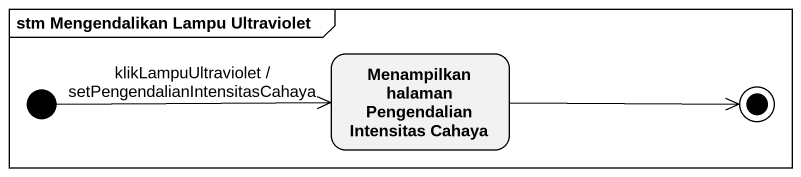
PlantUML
@startuml
mainframe stm Mengendalikan Lampu Ultraviolet
hide empty description
state "Menampilkan halaman Pengendalian Intensitas Cahaya" as Menampilkan_halaman
[*] -right-> Menampilkan_halaman : klikLampuUltraviolet / setPengendalianIntensitasCahaya
Menampilkan_halaman -right-> [*]
@enduml
